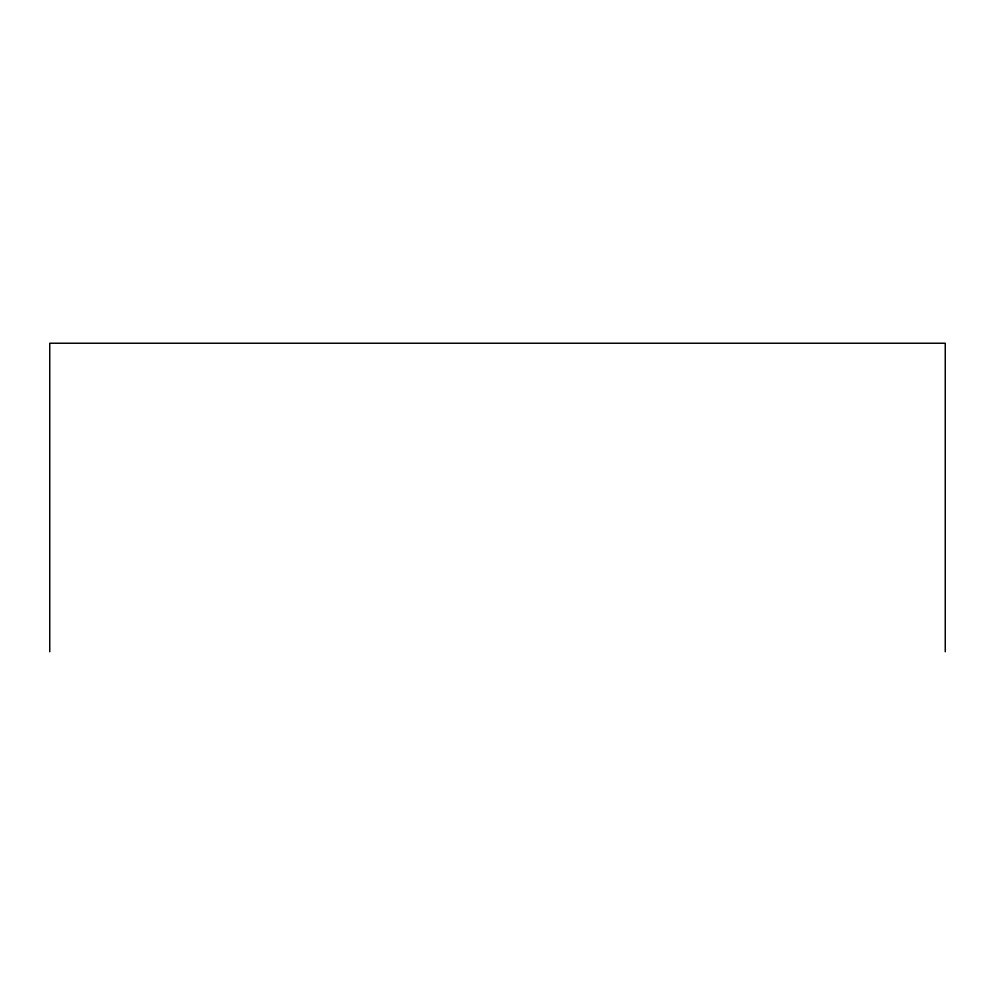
<?xml version="1.0" encoding="UTF-8"?>
<svg xmlns="http://www.w3.org/2000/svg" width="995" height="995" viewBox="0 0 995 995"><rect width="100%" height="100%" fill="white"/><g stroke="black" fill="none" stroke-linecap="round" stroke-linejoin="round"><path stroke-width="1.49" d="M945.25 651.762L945.25 343.238L49.75 343.238L49.75 651.762"/></g></svg>
